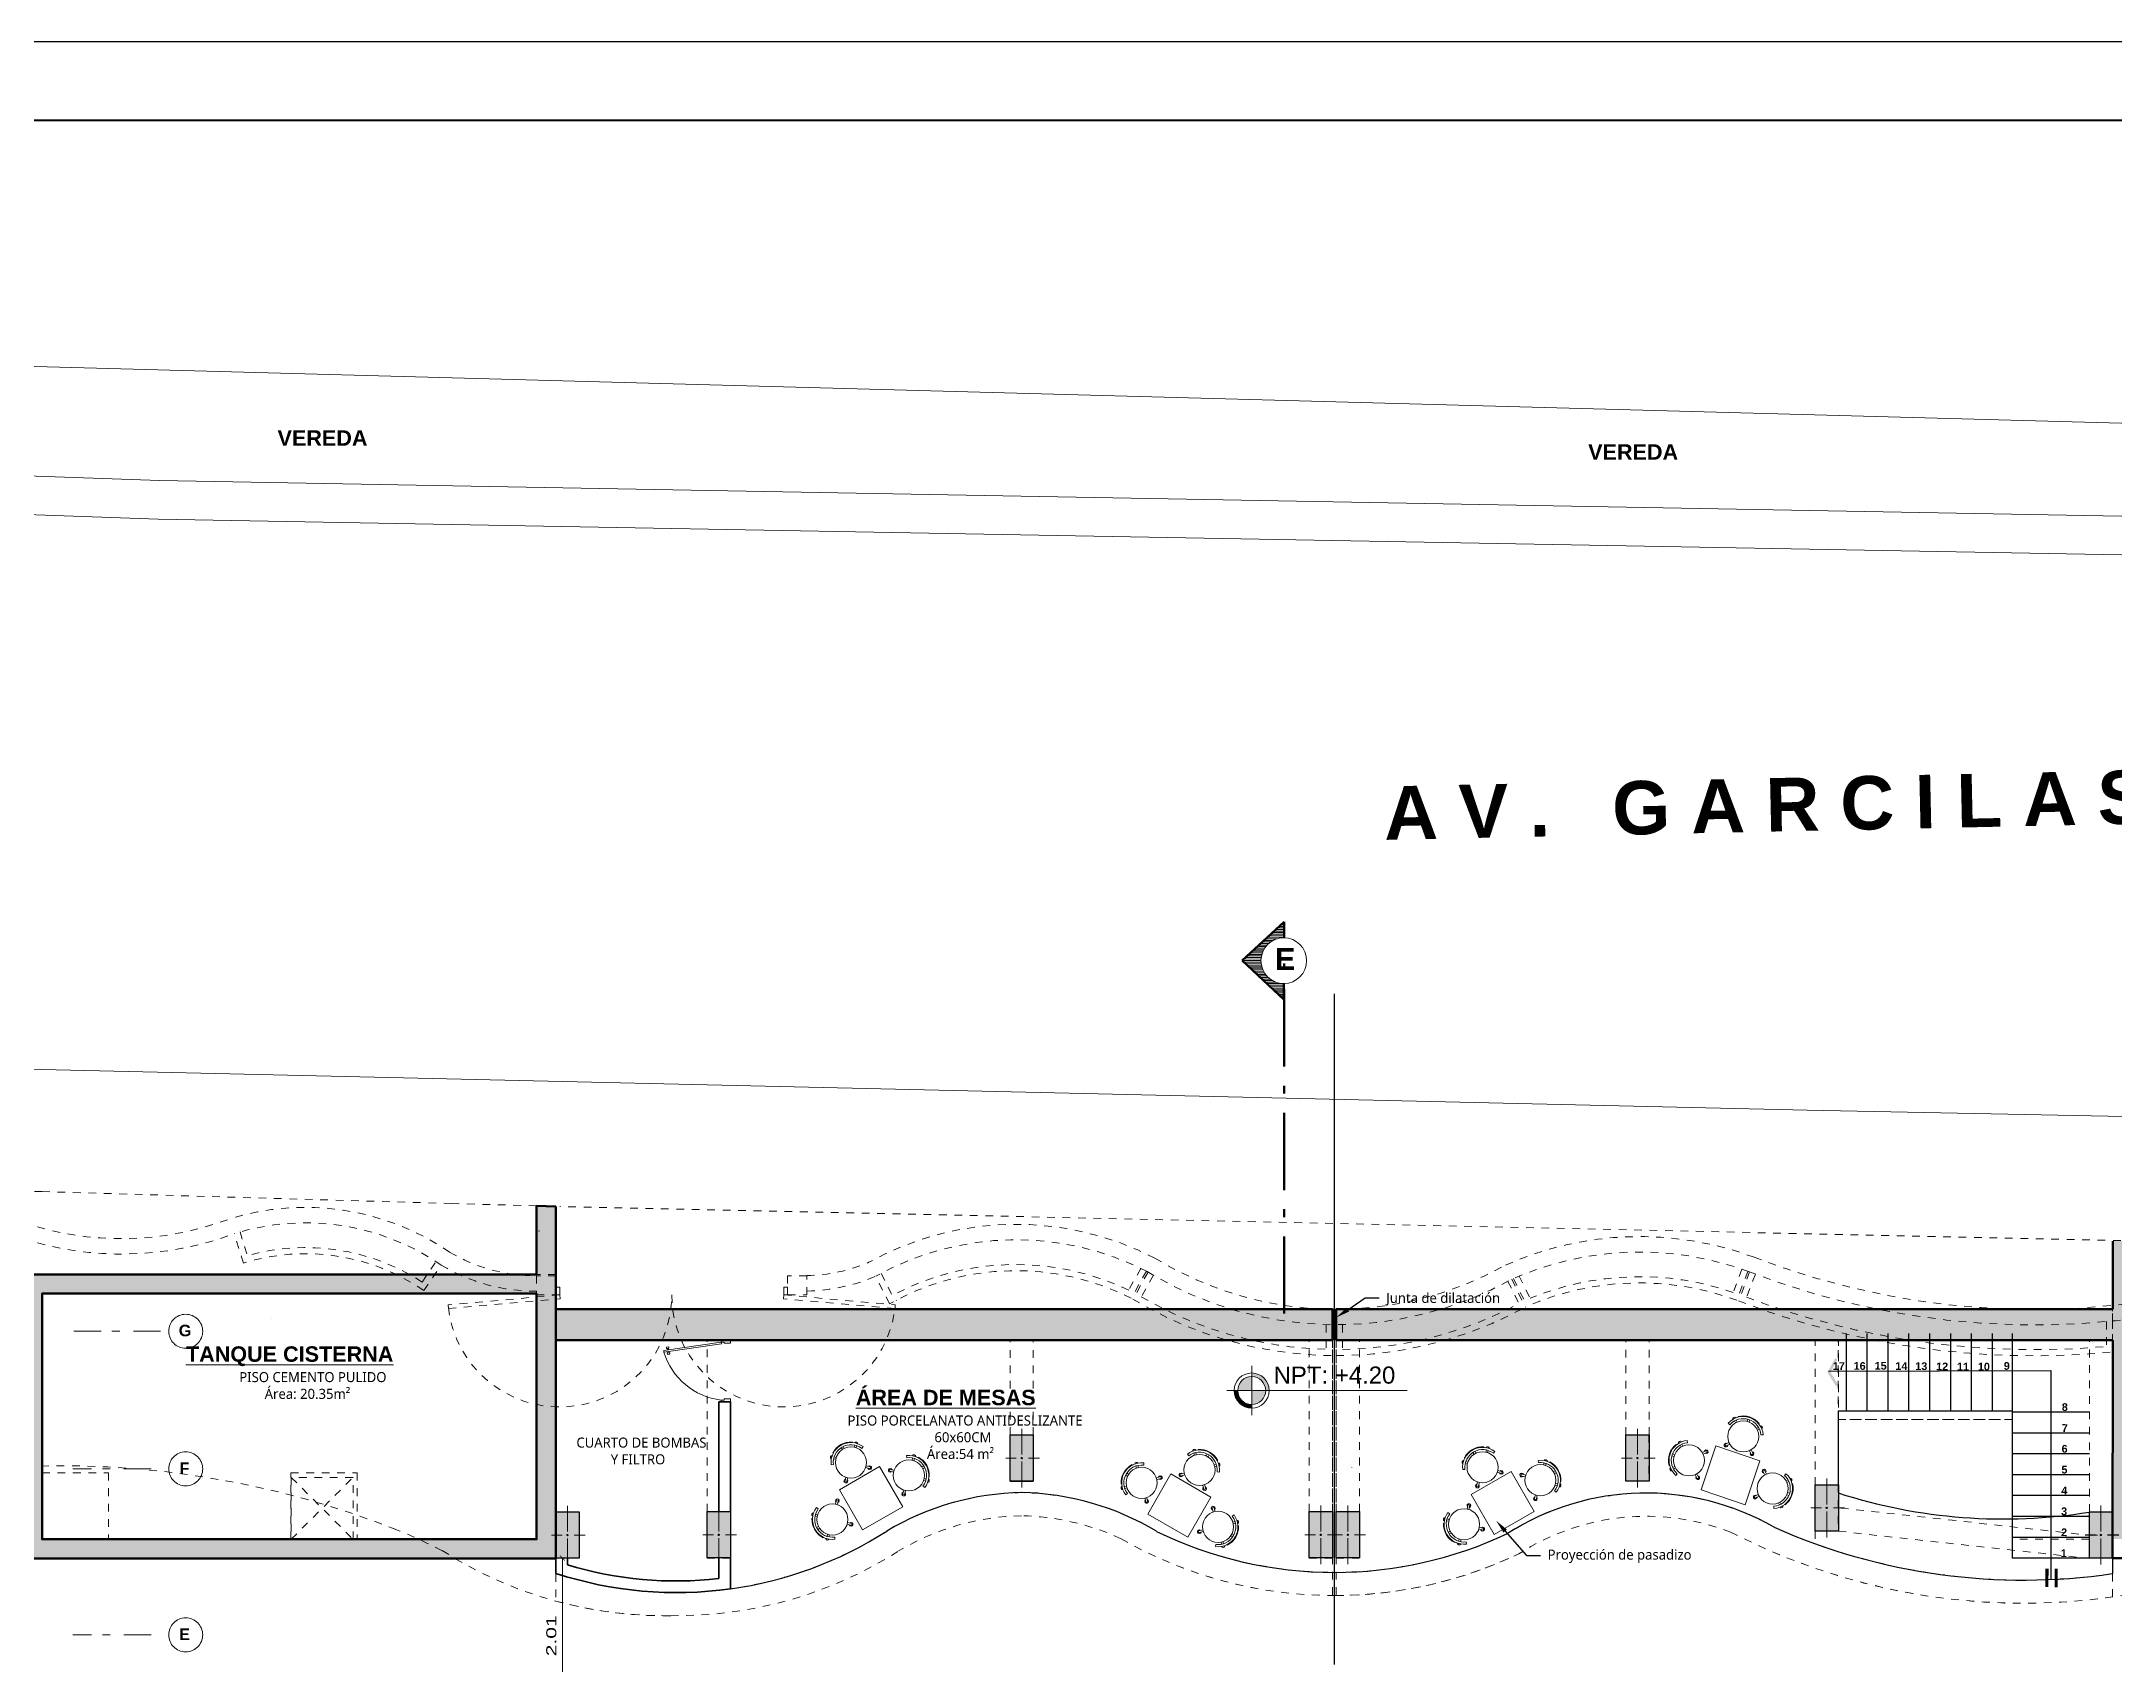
# Model space of a CAD drawing. Header units: metres. Extents: x 28 to 148, y 23 to 113.
# Drawn here: x 54.74 to 81.57, y 91.9 to 112.91 of the extents above; entities that cross this region are included whole.
import ezdxf
from ezdxf import colors
from ezdxf.entities.mleader import LeaderData, LeaderLine
from ezdxf.enums import TextEntityAlignment as Align
from ezdxf.math import Vec2, Vec3

# ---------------------------------------------------------------- set-up
doc = ezdxf.new("R2010")
doc.units = ezdxf.units.M
for name, pattern in [('1CORTE', [1.5, 1, -0.25, 0, -0.25]), ('ACAD_ISO04W100', [30, 24, -3, 0, -3]), ('CENTER2', [28.575, 19.05, -3.175, 3.175, -3.175]), ('CONTINUA', [0]), ('DASHED2', [0.375, 0.25, -0.125]), ('Dot & Dashed', [0.670278, 0.352778, -0.176389, 0, -0.141111])]:
    doc.linetypes.add(name, pattern=pattern)
for name, color, linetype, lineweight, true_color in [('01', 7, 'Continuous', 5, 0xcc6600), ('Drawing & Figure_Pen_No__167', 7, 'Continuous', 13, 0x6a6a6a), ('Interior - Furniture _Pen_No__3', 7, 'Continuous', 18, 0xff6600)]:
    doc.layers.add(name, color=color, linetype=linetype, lineweight=lineweight, true_color=true_color)
for name, color, linetype, lineweight in [('0_Pluma_Nº__1', 8, 'Continuous', 9), ('1', 7, 'Continuous', 5), ('AA. Proyeccion Corte', 10, '1CORTE', 50), ('COLUMNAS 50', 32, 'Continuous', 70), ('CORTE_EJE', 31, 'ACAD_ISO04W100', 80), ('cotas', 7, 'Continuous', 5), ('Drawing & Figure_Pen_No__1', 7, 'Continuous', 13), ('GRAFO 0 BLANCO', 7, 'Continuous', 0), ('GRAFO 4', 7, 'Continuous', 30), ('GRAFO00', 7, 'Continuous', 0), ('GRAFO01', 7, 'Continuous', 0), ('Interior - Mobiliario _Pen_No__16', 124, 'Continuous', 20), ('letras sr', 7, 'Continuous', 5), ('Muebles fijos El', 101, 'Continuous', 0), ('Muros el', 144, 'Continuous', 60), ('NOMBRES_Pen_No__7', 7, 'Continuous', 35), ('PISTA', 1, 'Continuous', 5), ('Proyeccciones', 1, 'DASHED2', 18), ('Puertas El', 21, 'Continuous', 15), ('Structural - Bearing_Pen_No__21', 7, 'Continuous', 35), ('TEXTO 100', 7, 'Continuous', 20), ('TEXTOS-SUBTITULO', 7, 'Continuous', 30), ('Vanos', 140, 'Continuous', 5), ('VEREDA', 1, 'Continuous', 5)]:
    doc.layers.add(name, color=color, linetype=linetype, lineweight=lineweight)
doc.styles.add('Generales', font='trebuc.ttf', dxfattribs={"height": 0.1})
doc.styles.add('GENERATED_STYLE_1', font='arialbd.ttf')
doc.styles.add('JOS', font='arial.ttf', dxfattribs={"height": 1})
doc.styles.add('Roberto', font='arial.ttf', dxfattribs={"width": 1.5})
doc.styles.add('Santa Rosa 1 50', font='trebuc.ttf')
doc.styles.add('TURBO_BASS', font='swisseb.ttf')
doc.dimstyles.new('1EJESB', dxfattribs={"dimscale": 0, "dimtxt": 0.13, "dimasz": 0.0655, "dimexe": 0.12, "dimexo": 0.12, "dimgap": 0.0755, "dimtad": 1, "dimzin": 4, "dimdsep": 46, "dimtxsty": 'Roberto', "dimblk": 'ARCHTICK', "dimcen": 0.065, "dimclrd": 7, "dimclre": 251, "dimclrt": 7, "dimaunit": 1, "dimadec": 0, "dimazin": 1, "dimtfac": 1, "dimtix": 1, "dimtofl": 0, "dimtmove": 0, "dimatfit": 3, "dimldrblk": 'ARROW', "dimfxl": 1, "dimtolj": 1, "dimtzin": 4, "dimlwd": 9, "dimlwe": 9, "dimarcsym": 0})

# ---------------------------------------------------------------- blocks, each defined once
blk = doc.blocks.new('_ArchTick')
at = {"color": 0, "linetype": 'ByBlock', "const_width": 0.15}
blk.add_lwpolyline([(-0.5, -0.5), (0.5, 0.5)], dxfattribs=at)
blk = doc.blocks.new('*D151')
at = {"layer": 'Defpoints', "color": 0, "transparency": 16777216}
for p in [(61.313, 93.275), (61.48, 93.275), (61.313, 91.263)]:
    blk.add_point(p, dxfattribs=at)
at = {"layer": 'GRAFO 0 BLANCO', "color": 251, "linetype": 'CONTINUA', "lineweight": 9, "transparency": 16777216}
for p, q in [((61.433, 93.275), (61.6, 93.275)), ((61.433, 91.263), (61.6, 91.263))]:
    blk.add_line(p, q, dxfattribs=at)
at = {"layer": 'GRAFO 0 BLANCO', "color": 7, "linetype": 'CONTINUA', "lineweight": 9, "transparency": 16777216}
blk.add_line((61.48, 91.263), (61.48, 93.275), dxfattribs=at)
at = {"layer": 'GRAFO 0 BLANCO', "color": 7, "lineweight": 9, "transparency": 16777216, "xscale": 0.0655, "yscale": 0.0655, "zscale": 0.0655}
for p, rotation in [((61.48, 93.275), 89.99913794816398), ((61.48, 91.263), 269.999137948164)]:
    blk.add_blockref('_ArchTick', p, dxfattribs=dict(at, rotation=rotation))
at = {"layer": 'GRAFO 0 BLANCO', "color": 7, "lineweight": 30, "transparency": 16777216, "insert": (61.338, 92.269), "char_height": 0.13, "attachment_point": 5, "rotation": 89.9991, "style": 'Roberto'}
blk.add_mtext('\\A1;2.01', dxfattribs=at)
blk = doc.blocks.new('ARROW')
at = {"layer": 'cotas', "color": 1, "ltscale": 0.5}
blk.add_line((2.5, 0), (-2.5, 0), dxfattribs=at)
at = {"layer": 'cotas', "const_width": 0.635}
blk.add_lwpolyline([(-0.32, 0, 1), (0.32, 0, 1)], format="xyb", close=True, dxfattribs=at)
blk = doc.blocks.new('bLOQUE D')
at = {"true_color": 0xc7c8ca}
h = blk.add_hatch(color=9, dxfattribs=at)
h.dxf.hatch_style = 1
h.paths.add_polyline_path([(3204.203, 2082.699), (3203.903, 2082.699), (3203.903, 2082.099), (3204.203, 2082.099)])
edge = h.paths.add_edge_path(flags=16)
edge.add_arc((3204.053, 2082.399), 0.00871, 0, 360)
blk.add_lwpolyline([(3203.903, 2082.699), (3204.203, 2082.699), (3204.203, 2082.099), (3203.903, 2082.099)], close=True)
at = {"layer": 'COLUMNAS 50', "color": 1, "linetype": 'Continuous', "lineweight": 5}
for p, q in [((3204.053, 2082.779), (3204.053, 2082.444)), ((3203.983, 2082.399), (3203.848, 2082.399)), ((3204.053, 2082.019), (3204.053, 2082.354)), ((3204.283, 2082.399), (3204.14, 2082.399))]:
    blk.add_line(p, q, dxfattribs=at)
blk.add_circle((3204.053, 2082.399), 0.00871, dxfattribs=at)
blk = doc.blocks.new('SBANCO')
for p, q in [((0.175, 0.012), (0.2, 0.012)), ((0.189, 0.122), (0.194, 0.126)), ((0.175, -0.013), (0.2, -0.013)), ((0.189, -0.122), (0.194, -0.126))]:
    blk.add_line(p, q)
for points in [[(-0.131, 0.116), (-0.167, 0.152), (-0.152, 0.167), (-0.116, 0.131)], [(0.116, 0.131), (0.134, 0.149)], [(0.149, 0.134), (0.131, 0.116)], [(0.151, 0.166), (0.152, 0.167), (0.167, 0.152), (0.166, 0.151)], [(-0.116, -0.131), (-0.152, -0.167), (-0.167, -0.152), (-0.131, -0.116)], [(0.134, -0.149), (0.116, -0.131)], [(0.131, -0.116), (0.149, -0.134)], [(0.166, -0.151), (0.167, -0.152), (0.152, -0.167), (0.151, -0.166)]]:
    blk.add_lwpolyline(points)
blk.add_lwpolyline([(0.078, -0.184, 0.660938), (0.078, 0.184), (0.088, 0.207, -0.660938), (0.088, -0.207)], format="xyb", close=True)
blk.add_circle((0, 0), 0.175)
for centre, radius, start, end in [((-0.154, 0.154), 0.0213, 345, 285), ((0.154, 0.154), 0.0213, 192.061, 195), ((0.154, 0.154), 0.0213, 333.0698, 116.9302), ((0.154, 0.154), 0.0213, 255, 257.939), ((0, 0), 0.231, 327.0757, 32.9243), ((-0.154, -0.154), 0.0213, 75, 15), ((0.154, -0.154), 0.0213, 165, 167.939), ((0.154, -0.154), 0.0213, 243.0698, 26.9302), ((0.154, -0.154), 0.0213, 102.061, 105)]:
    blk.add_arc(centre, radius, start, end)
blk = doc.blocks.new('puerta 1.00')
at = {"layer": 'Puertas El'}
for p, q in [((165.765, -11.935), (165.765, -11.885)), ((165.865, -11.935), (165.765, -11.935)), ((165.915, -11.915), (165.865, -11.915)), ((165.865, -11.935), (165.865, -11.915)), ((165.915, -11.915), (165.911, -11.945)), ((165.911, -11.945), (166.841, -12.08)), ((165.915, -11.915), (165.915, -11.885)), ((165.915, -11.915), (166.845, -12.051)), ((166.762, -12.069), (166.758, -12.093)), ((166.76, -12.013), (166.763, -11.993)), ((166.76, -12.013), (166.8, -12.019)), ((166.763, -11.993), (166.802, -11.999)), ((166.766, -12.039), (166.77, -12.014)), ((166.782, -12.072), (166.778, -12.096)), ((166.79, -12.017), (166.786, -12.042)), ((166.8, -12.019), (166.802, -11.999)), ((166.845, -12.051), (166.841, -12.08)), ((166.845, -12.051), (166.841, -12.08)), ((166.845, -12.051), (166.841, -12.08)), ((166.748, -12.092), (166.746, -12.112)), ((166.746, -12.112), (166.785, -12.118)), ((166.748, -12.092), (166.788, -12.098)), ((166.788, -12.098), (166.785, -12.118)), ((165.765, -12.855), (165.765, -12.835)), ((165.765, -12.885), (165.765, -12.835)), ((165.865, -12.835), (165.765, -12.835)), ((165.865, -12.855), (165.865, -12.835)), ((165.915, -12.855), (165.865, -12.855)), ((165.915, -12.885), (165.915, -12.855))]:
    blk.add_line(p, q, dxfattribs=at)
at = {"layer": 'Puertas El', "linetype": 'ByBlock'}
blk.add_arc((165.782, -11.755), 1.108, 276.8989, 342.9435, dxfattribs=at)
blk = doc.blocks.new('A$C14d9fef0')
at = {"layer": 'COLUMNAS 50', "color": 1, "linetype": 'Continuous', "lineweight": 5}
for p, q in [((12.93, 1.682), (12.93, 1.347)), ((20.899, 1.682), (20.899, 1.347)), ((12.86, 1.302), (12.725, 1.302)), ((12.93, 0.922), (12.93, 1.257)), ((13.16, 1.302), (13.017, 1.302)), ((20.829, 1.302), (20.694, 1.302)), ((20.899, 0.922), (20.899, 1.257)), ((21.129, 1.302), (20.986, 1.302)), ((23.349, 1.035), (23.349, 0.7)), ((7.05, 0.685), (7.05, 0.35)), ((7.05, 0.685), (7.05, 0.35)), ((9.009, 0.687), (9.009, 0.352)), ((16.801, 0.687), (16.801, 0.352)), ((17.151, 0.687), (17.151, 0.352)), ((23.279, 0.655), (23.144, 0.655)), ((23.349, 0.275), (23.349, 0.61)), ((23.579, 0.655), (23.436, 0.655)), ((6.98, 0.305), (6.845, 0.305)), ((7.28, 0.305), (7.137, 0.305)), ((7.28, 0.305), (7.137, 0.305)), ((8.939, 0.307), (8.804, 0.307)), ((9.239, 0.307), (9.096, 0.307)), ((16.731, 0.307), (16.596, 0.307)), ((17.031, 0.307), (16.887, 0.307)), ((17.081, 0.307), (16.946, 0.307)), ((17.381, 0.307), (17.237, 0.307)), ((26.829, 0.305), (26.694, 0.305)), ((27.129, 0.305), (26.986, 0.305)), ((7.05, -0.075), (7.05, 0.26)), ((9.009, -0.073), (9.009, 0.262)), ((16.801, -0.073), (16.801, 0.262)), ((17.151, -0.073), (17.151, 0.262)), ((26.899, -0.075), (26.899, 0.26))]:
    blk.add_line(p, q, dxfattribs=at)
for centre in [(12.93, 1.302), (20.899, 1.302), (23.349, 0.655), (7.05, 0.305), (7.05, 0.305), (9.009, 0.307), (16.801, 0.307), (17.151, 0.307), (26.899, 0.305)]:
    blk.add_circle(centre, 0.00871, dxfattribs=at)
at = {"layer": 'Proyeccciones', "color": 165, "linetype": 'DASHED2', "lineweight": 9, "ltscale": 0.4, "true_color": 0x5e67af}
for p, q in [((2.855, 3.825), (2.736, 4.207)), ((5.19, 3.471), (5.417, 3.8)), ((14.472, 3.757), (14.315, 3.477)), ((11.219, 3.298), (11.041, 3.656)), ((14.543, 3.722), (14.348, 3.372)), ((14.565, 3.709), (14.37, 3.36)), ((14.634, 3.668), (14.478, 3.389)), ((19.224, 3.589), (19.366, 3.302)), ((19.272, 3.616), (19.45, 3.257)), ((19.294, 3.626), (19.473, 3.268)), ((19.368, 3.658), (19.511, 3.371)), ((22.252, 3.746), (22.139, 3.447)), ((22.328, 3.719), (22.186, 3.345)), ((22.351, 3.711), (22.209, 3.337)), ((22.426, 3.682), (22.312, 3.383)), ((11.309, 3.343), (11.307, 3.346)), ((16.951, 2.828), (16.951, 3.228)), ((17.001, 2.828), (17.001, 3.228)), ((17.001, 3.228), (17.001, 3.228)), ((27.049, 3.075), (27.049, 3.276)), ((16.871, 3.029), (16.871, 2.709)), ((16.951, 3.028), (16.951, 2.628)), ((17.001, 3.028), (17.001, 2.628)), ((17.081, 3.028), (17.081, 2.708)), ((26.969, 3.068), (26.969, 2.746)), ((27.049, 3.075), (27.049, 2.673)), ((6.9, 0), (6.9, -0.551))]:
    blk.add_line(p, q, dxfattribs=at)
at = {"layer": 'Proyeccciones', "linetype": 'DASHED2', "lineweight": 9, "ltscale": 0.4}
for p, q in [((26.899, 0.685), (26.899, 0.35)), ((27.049, -0.498), (27.049, 0.005))]:
    blk.add_line(p, q, dxfattribs=at)
at = {"layer": 'Proyeccciones', "color": 165, "linetype": 'DASHED2', "lineweight": 9, "ltscale": 0.4, "true_color": 0x5e67af}
for points in [[(0, 4.354, 0.173553), (2.671, 4.396)], [(2.671, 4.396, -0.230375), (5.525, 3.969, -0.226382)], [(2.736, 4.207, -0.230431), (5.417, 3.8, -0.226734)], [(10.15, 3.664, 0.096127), (10.952, 3.836, -0.250877), (14.653, 3.89, -0.250877)], [(0, 4.143, 0.169009), (2.736, 4.207)], [(2.812, 4.23), (2.908, 3.924, -0.215315), (5.169, 3.581), (5.351, 3.846)], [(10.154, 3.464, 0.097268), (11.041, 3.656, -0.251074), (14.554, 3.716, -0.251074)], [(19.193, 3.8, -0.196537), (22.41, 3.902, 0.173378), (29.18, 3.729)], [(2.855, 3.825, -0.230431), (5.19, 3.471, -0.230431)], [(5.417, 3.8, 0.138236), (6.65, 3.463)], [(5.525, 3.969, 0.137719), (6.65, 3.663)], [(11.112, 3.692), (11.254, 3.408, -0.237916), (14.315, 3.477, -0.237916)], [(14.653, 3.89, 0.271671), (19.193, 3.8, 0.270213)], [(19.283, 3.621, -0.195889), (22.339, 3.715, 0.173361), (29.243, 3.539)], [(11.219, 3.298, -0.250457), (14.348, 3.372)], [(14.554, 3.716, 0.270708), (19.283, 3.621, 0.269277)], [(19.473, 3.268, -0.192703), (22.186, 3.345, -0.192703)], [(19.511, 3.371, -0.181941), (22.139, 3.447, -0.181941)], [(14.37, 3.36, 0.134207), (16.951, 2.628, 0.134207)], [(14.478, 3.389, 0.126177), (16.871, 2.709, 0.126177)], [(17.001, 2.628, 0.126242), (19.45, 3.257)], [(17.081, 2.708, 0.119566), (19.366, 3.302)], [(22.209, 3.337, 0.116182), (27.051, 2.674, 0.116182)], [(22.312, 3.383, 0.112487), (26.969, 2.746, 0.112487)]]:
    blk.add_lwpolyline(points, format="xyb", dxfattribs=at)
for points in [[(0, 0), (6.9, 0), (6.9, 3.68), (0, 3.68)], [(6.65, 3.413), (6.9, 3.413), (6.9, 3.663), (6.65, 3.663)], [(6.9, 3.413), (6.95, 3.413), (6.95, 3.513), (6.9, 3.513)], [(9.9, 3.413), (9.85, 3.413), (9.85, 3.513), (9.9, 3.513)], [(9.9, 3.413), (10.15, 3.413), (10.15, 3.663), (9.9, 3.663)], [(6.95, 3.413), (5.505, 3.287), (5.509, 3.237), (6.954, 3.363)], [(9.85, 3.413), (11.294, 3.287), (11.29, 3.237), (9.845, 3.363)]]:
    blk.add_lwpolyline(points, close=True, dxfattribs=at)
for points in [[(6.65, 3.43), (0.25, 3.43), (0.25, 0.25), (6.65, 0.25), (6.65, 3.43)], [(27.049, 0.605), (27.049, 3.228)], [(16.951, 2.828), (16.951, -0.478)], [(17.001, 2.828), (17.001, -0.478)], [(0.25, 1.11), (1.11, 1.11), (1.11, 0.25), (0.25, 0.25), (0.25, 1.11)], [(3.47, 1.11), (4.33, 1.11), (4.33, 0.25), (3.47, 0.25), (3.47, 1.11)]]:
    blk.add_lwpolyline(points, dxfattribs=at)
at = {"layer": 'Proyeccciones', "linetype": 'DASHED2', "lineweight": 9, "ltscale": 0.4}
for points in [[(26.749, 0.251), (25.749, 0.251), (25.749, 1.8), (23.499, 1.8), (23.499, 2.828)], [(26.749, 0.605), (26.749, 2.826)], [(23.499, 1.8), (25.749, 1.8)], [(27.049, 0.005), (27.049, -0.195)]]:
    blk.add_lwpolyline(points, dxfattribs=at)
for points in [[(12.78, 1.602), (13.08, 1.602), (13.08, 1.002), (12.78, 1.002)], [(20.749, 1.602), (21.049, 1.602), (21.049, 1.002), (20.749, 1.002)], [(23.199, 0.955), (23.499, 0.955), (23.499, 0.355), (23.199, 0.355)], [(6.9, 0.605), (7.2, 0.605), (7.2, 0.005), (6.9, 0.005)], [(8.859, 0.607), (9.159, 0.607), (9.159, 0.007), (8.859, 0.007)], [(16.651, 0.607), (16.951, 0.607), (16.951, 0.007), (16.651, 0.007)], [(17.001, 0.607), (17.301, 0.607), (17.301, 0.007), (17.001, 0.007)], [(26.749, 0.605), (27.049, 0.605), (27.049, 0.005), (26.749, 0.005)]]:
    blk.add_lwpolyline(points, close=True, dxfattribs=at)
at = {"layer": 'Proyeccciones', "color": 165, "linetype": 'DASHED2', "lineweight": 9, "ltscale": 0.4, "true_color": 0x5e67af}
for centre, radius, start, end in [((6.95, 3.413), 1.45, 186.4693, 360), ((9.85, 3.413), 1.45, 180, 353.5307), ((12.863, -2.667), 3.222, 65.1864, 88.9168), ((21.01, -2.484), 3.032, 68.8141, 122.9157), ((25.897, 7.685), 8.264, 242.688, 283.6603), ((8.463, 4.607), 5.347, 269.1772, 302.6148), ((16.976, 5.069), 5.548, 240.1563, 269.741), ((16.976, 5.069), 5.548, 270.2599, 295.4763), ((8.309, 4.607), 5.347, 254.7182, 270.8228)]:
    blk.add_arc(centre, radius, start, end, dxfattribs=at)
at = {"layer": 'Proyeccciones', "linetype": 'DASHED2', "lineweight": 9, "ltscale": 0.4}
for centre, radius, start, end in [((12.99, -2.667), 3.522, 87.5852, 120.8601), ((12.863, -2.667), 3.522, 59.0437, 88.9168), ((21.01, -2.484), 3.332, 60.1339, 122.5679), ((12.99, -2.667), 3.222, 91.0834, 120.8601), ((8.463, 4.607), 5.047, 251.9613, 302.6148), ((16.976, 5.069), 5.248, 243.9904, 269.7264), ((16.976, 5.069), 5.248, 270.2747, 295.2713), ((25.897, 7.685), 7.964, 246.0866, 278.3157)]:
    blk.add_arc(centre, radius, start, end, dxfattribs=at)

msp = doc.modelspace()

# ---------------------------------------------------------------- hatches: boundary and pattern name
at = {"layer": '1', "lineweight": 5, "true_color": 0x636466}
h = msp.add_hatch(dxfattribs=at)
h.set_pattern_fill('_USER,_O', color=251, scale=0.02, angle=540, pattern_type=0)
h.set_pattern_definition([(180.373563, (127.185663, 252.124987), (-0.000130397, 0.019999575), [])])
h.paths.add_polyline_path([(70.524, 101.013, -0.414214), (70.822, 101.307), (70.824, 101.513), (70.279, 101.014), (70.817, 100.508), (70.818, 100.715, -0.414214)])
h = msp.add_hatch(dxfattribs=at)
h.set_pattern_fill('_USER,_O', color=251, scale=0.02, angle=540, pattern_type=0)
h.set_pattern_definition([(180.373563, (127.185663, 252.124987), (-0.000130397, 0.019999575), [])])
h.paths.add_polyline_path([(70.524, 101.013, -0.414214), (70.822, 101.307), (70.824, 101.513), (70.279, 101.014), (70.817, 100.508), (70.818, 100.715, -0.414214)])
at = {"layer": 'GRAFO 0 BLANCO'}
h = msp.add_hatch(dxfattribs=at)
h.set_pattern_fill('AR-CONC', color=251, scale=0.03)
h.set_pattern_definition([(50, (-189.03864, 132.16015), (0.21517805, -0.01882564), [0.0225, -0.2475]), (355, (-189.03864, 132.16015), (-0.0416254, 0.22565764), [0.018, -0.198]), (100.451444, (-189.0207, 132.15858), (0.17355265, 0.206832), [0.01912206, -0.21034263]), (46.1842, (-189.03864, 132.22015), (0.3201724, -0.04965578), [0.03375, -0.37125]), (96.63564, (-189.01196, 132.216), (0.2803986, 0.29223558), [0.0286831, -0.31551413]), (351.18416, (-189.03864, 132.22015), (0.2803986, 0.29223558), [0.027, -0.297]), (21, (-189.00864, 132.20515), (0.17907212, -0.12078567), [0.0225, -0.2475]), (326, (-189.00864, 132.20515), (0.0729946, 0.21754501), [0.018, -0.198]), (71.451445, (-188.99372, 132.19509), (0.25206671, 0.09675935), [0.01912206, -0.21034263]), (37.5, (-189.03864, 132.16015), (0.003647957, 0.099868156), [0, -0.1956, 0, -0.201, 0, -0.19875]), (7.5, (-189.03864, 132.16015), (0.07892086, 0.118323514), [0, -0.1146, 0, -0.1911, 0, -0.07575]), (327.5, (-189.10554, 132.16015), (0.16014673, -0.006766462), [0, -0.075, 0, -0.234, 0, -0.3105]), (317.5, (-189.13554, 132.16015), (0.17495585, 0.030031495), [0, -0.0975, 0, -0.1554, 0, -0.2205])])
h.paths.add_polyline_path([(88.195, 95.988), (81.791, 95.998), (81.791, 97.379), (81.548, 97.379), (81.548, 96.497), (61.396, 96.497), (61.396, 97.829), (61.146, 97.829), (61.146, 96.949), (54.496, 96.949), (54.496, 93.269), (61.396, 93.274), (61.146, 93.519), (54.746, 93.519), (54.746, 96.699), (61.146, 96.699), (61.146, 96.097), (61.146, 93.519), (61.396, 93.274), (61.396, 96.096), (81.545, 96.095), (81.548, 95.848), (81.548, 95.848), (81.547, 94.598), (81.797, 94.598), (81.798, 95.747), (88.195, 95.738)])
h.paths.add_polyline_path([(81.797, 94.598), (81.547, 94.598), (81.546, 93.524), (81.796, 93.524)], flags=17)
h.paths.add_polyline_path([(82.898, 93.524), (81.898, 93.524), (81.898, 93.274), (82.898, 93.274)], flags=17)
h.paths.add_polyline_path([(84.873, 93.524), (83.148, 93.524), (83.148, 93.274), (84.873, 93.274)], flags=17)
h.paths.add_polyline_path([(88.445, 94.598), (88.195, 94.598), (88.195, 93.524), (85.123, 93.524), (85.123, 93.348), (88.445, 93.348)])
h.paths.add_polyline_path([(88.445, 95.737), (88.195, 95.737), (88.195, 94.848), (88.445, 94.848)])
h.paths.add_polyline_path([(88.445, 93.348), (85.123, 93.348), (85.123, 93.274), (88.445, 93.274)])
at = {"layer": 'GRAFO00'}
msp.add_hatch(color=256, dxfattribs=at).paths.add_polyline_path([(77.955, 95.864), (77.986, 95.847), (77.895, 95.681), (77.994, 95.518), (77.964, 95.5), (77.855, 95.68)])
h = msp.add_hatch(color=256, dxfattribs=at)
h.paths.add_polyline_path([(80.675, 92.899), (80.715, 92.899), (80.717, 93.139), (80.677, 93.139)])
h.paths.add_polyline_path([(80.795, 92.898), (80.835, 92.898), (80.837, 93.138), (80.797, 93.138)])
at = {"layer": 'TEXTO 100', "ltscale": 1.3}
h = msp.add_hatch(color=7, dxfattribs=at)
edge = h.paths.add_edge_path()
edge.add_line((70.584, 95.445), (70.403, 95.445))
edge.add_line((70.403, 95.445), (70.403, 95.264))
edge.add_arc((70.403, 95.445), 0.181, 270, 360)
edge = h.paths.add_edge_path()
edge.add_arc((70.403, 95.445), 0.181, 90, 180)
edge.add_line((70.223, 95.445), (70.403, 95.445))
edge.add_line((70.403, 95.445), (70.403, 95.626))
edge = h.paths.add_edge_path()
edge.add_line((70.403, 95.672), (70.403, 95.626))
edge.add_arc((70.403, 95.445), 0.181, 0, 90, ccw=False)
edge.add_line((70.584, 95.445), (70.63, 95.445))
edge.add_arc((70.403, 95.445), 0.227, 0, 90)
msp.add_hatch(color=7, dxfattribs=at).paths.add_polyline_path([(70.223, 95.445), (70.177, 95.445, 0.414214), (70.403, 95.218), (70.403, 95.264, -0.414214)])

# ---------------------------------------------------------------- linework, layer by layer
for p, q in [((78.096, 96.182), (78.096, 95.182)), ((78.366, 96.182), (78.366, 95.182)), ((78.636, 96.182), (78.636, 95.182)), ((78.906, 96.182), (78.906, 95.182)), ((79.176, 96.182), (79.176, 95.182)), ((79.446, 96.182), (79.446, 95.182)), ((79.716, 96.182), (79.716, 95.182)), ((79.986, 96.182), (79.986, 95.182)), ((80.246, 96.182), (80.246, 95.182))]:
    msp.add_line(p, q)
at = {"lineweight": -3}
msp.add_line((77.996, 94.224), (77.996, 95.182), dxfattribs=at)
at = {"color": 7}
msp.add_lwpolyline([(27.712, 112.912), (147.712, 112.912), (147.712, 22.912), (27.712, 22.912), (27.712, 112.912)], dxfattribs=at)
at = {"color": 7, "lineweight": 40}
msp.add_lwpolyline([(28.982, 111.893), (146.982, 111.893), (146.982, 26.787), (28.982, 26.787)], close=True, dxfattribs=at)
for points in [[(71.472, 100.583), (71.472, 91.897)], [(77.868, 95.696), (80.746, 95.704), (80.746, 93.004)], [(77.996, 95.182), (80.246, 95.182), (80.246, 93.274)], [(81.245, 95.164), (80.246, 95.164)], [(81.245, 94.894), (80.246, 94.894)], [(81.245, 94.624), (80.246, 94.624)], [(67.276, 94.271), (67.576, 94.271)], [(81.245, 94.354), (80.246, 94.354)], [(81.245, 94.084), (80.246, 94.084)], [(81.245, 93.814), (80.246, 93.814)], [(81.245, 93.544), (80.246, 93.544)], [(81.245, 93.274), (80.246, 93.274)]]:
    msp.add_lwpolyline(points)
at = {"lineweight": -3}
msp.add_lwpolyline([(81.545, 93.274), (81.545, 93.074)], dxfattribs=at)
for centre, radius, start, end in [((67.486, 90.602), 3.522, 90.987, 120.8601), ((67.359, 90.602), 3.522, 59.0437, 88.9168), ((75.506, 90.785), 3.332, 60.1339, 122.5679), ((80.134, 100.746), 6.964, 252.114, 279.182), ((80.394, 100.954), 7.964, 246.0866, 278.3157), ((62.959, 97.876), 5.047, 277.9294, 302.6148), ((71.472, 98.338), 5.248, 243.9904, 270), ((71.472, 98.338), 5.248, 270, 295.2713)]:
    msp.add_arc(centre, radius, start, end, dxfattribs=at)
at = {"layer": '0_Pluma_Nº__1', "linetype": 'Continuous'}
msp.add_lwpolyline([(57.715, 96.379), (57.715, 96.379)], close=True, dxfattribs=at)
at = {"layer": '1', "color": 7}
msp.add_circle((70.818, 101.011), 0.296, dxfattribs=at)
msp.add_circle((70.818, 101.011), 0.296, dxfattribs=at)
at = {"layer": 'AA. Proyeccion Corte', "color": 7}
msp.add_line((70.822, 96.441), (70.822, 100.975), dxfattribs=at)
msp.add_lwpolyline([(70.822, 101.307), (70.822, 101.307)], dxfattribs=at)
at = {"layer": 'COLUMNAS 50', "color": 1, "linetype": 'Continuous', "lineweight": 5}
msp.add_line((81.351, 93.574), (81.216, 93.574), dxfattribs=at)
at = {"layer": 'CORTE_EJE', "color": 7, "linetype": 'ACAD_ISO04W100', "ltscale": 0.8}
msp.add_lwpolyline([(70.818, 100.715), (70.817, 100.508), (70.279, 101.014), (70.824, 101.513), (70.822, 101.307)], dxfattribs=at)
msp.add_lwpolyline([(70.818, 100.715), (70.817, 100.508), (70.279, 101.014), (70.824, 101.513), (70.822, 101.307)], dxfattribs=at)
at = {"layer": 'Drawing & Figure_Pen_No__167', "color": 251, "linetype": 'Dot & Dashed', "lineweight": 13, "true_color": 0x6a6a6a}
for p, q in [((56.28, 96.212), (55.146, 96.212)), ((56.158, 94.431), (55.146, 94.431)), ((56.158, 92.281), (55.146, 92.281))]:
    msp.add_line(p, q, dxfattribs=at)
at = {"layer": 'Drawing & Figure_Pen_No__167', "color": 251, "linetype": 'CENTER2', "lineweight": 13, "true_color": 0x6a6a6a}
for centre in [(56.605, 96.212), (56.605, 94.431), (56.605, 92.281)]:
    msp.add_circle(centre, 0.22, dxfattribs=at)
at = {"layer": 'GRAFO 4', "linetype": 'Continuous'}
msp.add_lwpolyline([(61.396, 96.509), (61.396, 96.509)], dxfattribs=at)
at = {"layer": 'Interior - Furniture _Pen_No__3', "linetype": 'Continuous'}
msp.add_line((57.971, 93.52), (58.771, 93.52), dxfattribs=at)
at = {"layer": 'Interior - Mobiliario _Pen_No__16', "linetype": 'Continuous'}
msp.add_point((61.176, 97.509), dxfattribs=at)
at = {"layer": 'Muebles fijos El'}
msp.add_line((71.698, 94.451), (71.701, 94.449), dxfattribs=at)
for points in [[(76.221, 94.159), (76.789, 93.967), (76.981, 94.536), (76.412, 94.727)], [(65.886, 93.941), (65.366, 93.641), (65.066, 94.16), (65.586, 94.46)], [(69.057, 93.845), (69.576, 93.545), (69.876, 94.065), (69.357, 94.365)], [(74.061, 93.879), (73.542, 93.579), (73.242, 94.098), (73.761, 94.398)]]:
    msp.add_lwpolyline(points, close=True, dxfattribs=at)
at = {"layer": 'Muros el', "ltscale": 0.05}
for p, q in [((61.396, 94.259), (61.396, 95.259)), ((61.396, 95.234), (61.396, 93.524))]:
    msp.add_line(p, q, dxfattribs=at)
for points in [[(61.146, 96.949), (61.146, 97.836)], [(61.396, 97.829), (61.146, 97.836)], [(61.396, 95.509), (61.396, 97.829)], [(81.548, 96.497), (81.548, 97.379)], [(61.146, 96.949), (54.496, 96.949), (54.496, 93.269), (61.396, 93.269), (61.396, 96.949)], [(61.146, 95.254), (61.146, 96.699), (54.746, 96.699), (54.746, 93.519), (61.146, 93.519), (61.146, 95.254)], [(61.396, 96.497), (71.447, 96.497)], [(71.447, 96.497), (71.447, 96.097)], [(71.497, 96.497), (81.548, 96.497)], [(71.497, 96.497), (71.497, 96.097)], [(61.396, 96.097), (71.447, 96.097)], [(71.497, 96.097), (81.548, 96.097)], [(81.548, 95.952), (81.548, 96.097)], [(88.201, 93.274), (81.545, 93.274), (81.548, 95.998)]]:
    msp.add_lwpolyline(points, dxfattribs=at)
at = {"layer": 'PISTA', "color": 7}
for p, q in [((48.695, 108.866), (87.322, 107.817)), ((49.694, 107.458), (56.267, 107.229)), ((46.264, 107.078), (56.25, 106.729)), ((56.267, 107.229), (87.203, 106.665)), ((56.25, 106.729), (87.192, 106.165))]:
    msp.add_line(p, q, dxfattribs=at)
at = {"layer": 'Proyeccciones', "linetype": 'DASHED2', "lineweight": 9, "ltscale": 0.4}
for p, q in [((54.746, 98.02), (35.679, 98.673)), ((54.746, 98.02), (56.298, 97.975)), ((60.046, 97.867), (56.298, 97.975)), ((60.046, 97.867), (61.448, 97.827)), ((58.771, 94.32), (57.971, 94.32)), ((57.971, 94.32), (57.971, 93.52)), ((57.971, 94.32), (58.771, 93.52)), ((57.971, 93.52), (58.771, 94.32)), ((58.771, 93.52), (58.771, 94.32))]:
    msp.add_line(p, q, dxfattribs=at)
for points in [[(88.45, 97.238), (61.448, 97.827)], [(63.356, 93.876), (63.356, 96.097)], [(67.276, 94.869), (67.276, 96.097)], [(67.576, 94.869), (67.576, 96.097)], [(71.147, 93.876), (71.147, 96.097)], [(71.447, 93.876), (71.447, 96.097)], [(71.497, 93.876), (71.497, 96.096)], [(71.797, 93.876), (71.797, 96.096)], [(75.246, 94.871), (75.246, 96.097)], [(75.546, 94.871), (75.546, 96.097)], [(77.696, 94.224), (77.696, 96.097)], [(77.996, 94.224), (77.996, 96.097)], [(81.245, 93.874), (81.245, 96.095)], [(81.545, 93.874), (81.545, 96.095)], [(78.028, 93.923), (81.278, 93.568)], [(77.696, 93.624), (77.696, 93.462)], [(77.996, 93.624), (81.245, 93.27)]]:
    msp.add_lwpolyline(points, dxfattribs=at)
for centre, radius, start, end in [((54.999, 82.708), 11.763, 68.3996, 93.3157), ((56.875, 87.498), 6.618, 62.5484, 68.9947), ((67.486, 90.602), 3.222, 91.0834, 120.8601), ((67.359, 90.602), 3.222, 65.1864, 88.9168), ((75.506, 90.785), 3.032, 68.8141, 122.9157), ((71.472, 98.338), 5.548, 240.1563, 270), ((80.394, 100.954), 8.264, 242.688, 284.9286), ((62.806, 97.876), 5.347, 237.3852, 270.8228), ((62.959, 97.876), 5.347, 269.1772, 302.6148), ((71.472, 98.338), 5.548, 270, 295.4763)]:
    msp.add_arc(centre, radius, start, end, dxfattribs=at)
at = {"layer": 'Structural - Bearing_Pen_No__21', "color": 7, "linetype": 'Continuous', "lineweight": 35}
for points in [[(63.506, 93.876), (63.506, 95.297)], [(63.506, 95.297), (63.656, 95.297)], [(63.656, 93.876), (63.656, 95.297)], [(61.396, 93.274), (61.396, 93.077)], [(61.546, 93.274), (61.546, 93.187)], [(63.506, 93.276), (63.506, 93.01)], [(63.656, 93.276), (63.656, 92.877)]]:
    msp.add_lwpolyline(points, dxfattribs=at)
for radius, start, end in [(4.897, 253.231, 276.4046), (5.047, 251.9613, 277.9294)]:
    msp.add_arc((62.959, 97.876), radius, start, end, dxfattribs=at)
at = {"layer": 'TEXTO 100', "color": 7, "ltscale": 1.3}
msp.add_lwpolyline([(70.083, 95.445), (72.413, 95.445), (70.403, 95.445), (70.403, 95.765), (70.403, 95.125)], dxfattribs=at)
for radius in [0.227, 0.181]:
    msp.add_circle((70.403, 95.445), radius, dxfattribs=at)
at = {"layer": 'Vanos', "color": 7}
for p, q in [((60.046, 93.519), (61.046, 93.519)), ((60.046, 93.269), (61.046, 93.269)), ((61.021, 93.269), (60.071, 93.269))]:
    msp.add_line(p, q, dxfattribs=at)
at = {"layer": 'VEREDA', "color": 7}
for p in [(28.712, 100.203), (91.902, 98.793)]:
    msp.add_line(p, (77.594, 99.073), dxfattribs=at)

# ---------------------------------------------------------------- block references
at = {"color": 4, "xscale": -0.7999999999999711, "yscale": 0.7999999999999711, "zscale": 0.7999999999999711}
msp.add_blockref('puerta 1.00', (196.268, 105.605), dxfattribs=at)
for p in [(-3136.627, -1987.828), (-3128.657, -1987.828), (-3126.207, -1988.474), (-3142.507, -1988.825), (-3140.548, -1988.822), (-3132.756, -1988.822), (-3132.406, -1988.822), (-3122.658, -1988.824)]:
    msp.add_blockref('bLOQUE D', p)
at = {"layer": '01', "color": 6, "lineweight": 100}
msp.add_blockref('A$C14d9fef0', (54.496, 93.269), dxfattribs=at)
at = {"layer": 'Muebles fijos El', "yscale": 1.149999999999989, "zscale": 1.149999999999989}
for p, xscale, rotation in [((76.765, 94.851), -1.149999999999989, 251.7619408463643), ((65.216, 94.513), 1.149999999999989, 119.6128730885572), ((69.727, 94.417), -1.149999999999989, 240.3871269114428), ((73.391, 94.451), 1.149999999999989, 119.6128730885572), ((76.063, 94.54), -1.14999999999999, 341.7619408463644), ((65.965, 94.346), 1.149999999999989, 29.61287308855721), ((68.978, 94.25), -1.149999999999989, 330.3871269114428), ((74.14, 94.284), 1.149999999999989, 29.61287308855721), ((77.145, 94.176), 1.149999999999989, 340.9876870234786), ((64.976, 93.775), -1.149999999999989, 30.38712691144291), ((69.967, 93.68), 1.149999999999989, 329.6128730885571), ((73.151, 93.713), -1.149999999999989, 30.38712691144291)]:
    msp.add_blockref('SBANCO', p, dxfattribs=dict(at, xscale=xscale, rotation=rotation))

# ---------------------------------------------------------------- texts
at = {"char_height": 0.1, "width": 0.20618, "attachment_point": 9, "rotation": 359.4985, "style": 'GENERATED_STYLE_1'}
for s, insert in [('17', (78.079, 95.711)), ('16', (78.349, 95.711)), ('15', (78.621, 95.713)), ('14', (78.889, 95.711)), ('13', (79.147, 95.708)), ('12', (79.417, 95.706)), ('11', (79.687, 95.704)), ('10', (79.957, 95.702)), ('9', (80.215, 95.711)), ('8', (80.966, 95.179)), ('7', (80.966, 94.909)), ('6', (80.963, 94.639)), ('5', (80.961, 94.369)), ('4', (80.959, 94.099)), ('3', (80.957, 93.829)), ('2', (80.957, 93.559)), ('1', (80.952, 93.289))]:
    msp.add_mtext(s, dxfattribs=dict(at, insert=insert))
at = {"layer": 'Drawing & Figure_Pen_No__1', "color": 7, "lineweight": 80, "style": 'GENERATED_STYLE_1'}
for s, p in [('G', (56.515, 96.147)), ('F', (56.525, 94.364)), ('E', (56.52, 92.214))]:
    msp.add_text(s, height=0.15, dxfattribs=at).set_placement(p)
at = {"layer": 'GRAFO01', "style": 'JOS'}
msp.add_text('NPT: +4.20', height=0.2218, rotation=0, dxfattribs=at).set_placement((70.686, 95.534))
at = {"layer": 'letras sr', "attachment_point": 1, "style": 'Santa Rosa 1 50'}
for s, width, insert, char_height in [('\\pi1.13489;{\\fSwis721 Ex BT|b1|i0|c0|p34;VEREDA}', 3.60312, (56.659, 107.878), 0.2), ('\\pi1.13489;{\\fSwis721 Ex BT|b1|i0|c0|p34;VEREDA}', 3.60312, (73.623, 107.697), 0.2), ('\\pi0.31827;{\\fSwis721 Ex BT|b1|i0|c0|p34;\\H0.95694x;\\LTANQUE CISTERNA\\P\\pi1.00865;\\fTrebuchet MS|b0|i0|c0|p34;\\H0.65x;\\lPISO CEMENTO PULIDO\\fSwis721 Ex BT|b1|i0|c0|p34;\\L\\P\\pi1.33728;\\fTrebuchet MS|b0|i0|c0|p34;\\lÁrea: 20.35m²}', 3.81558, (56.29, 96.017), 0.209), ('\\pi2.04741;{\\fSwis721 Ex BT|b1|i0|c0|p34;\\H0.95694x;\\LÁREA DE MESAS\\P\\pi1.94056;\\fTrebuchet MS|b0|i0|c0|p34;\\H0.65x;\\lPISO PORCELANATO ANTIDESLIZANTE\\P\\pi3.06526;60x60CM\\P\\pi2.96773;Área:54 m²}', 6.82262, (63.231, 95.455), 0.209), ('\\pi1.10713;{\\H0.62201x;CUARTO DE BOMBAS\\P\\pi1.55171;Y FILTRO}', 3.81558, (60.555, 94.836), 0.209)]:
    msp.add_mtext_dynamic_manual_height_columns(s, width=width, gutter_width=1, heights=[0], dxfattribs=dict(at, insert=insert, char_height=char_height))
at = {"layer": 'NOMBRES_Pen_No__7', "style": 'GENERATED_STYLE_1'}
msp.add_text('A V .   G A R C I L A S O', height=0.69204, rotation=1.2326, dxfattribs=at).set_placement((72.122, 102.574))
at = {"layer": 'TEXTOS-SUBTITULO', "style": 'TURBO_BASS'}
msp.add_text('E', height=0.283, rotation=360, dxfattribs=at).set_placement((70.836, 100.89), align=Align.CENTER)

# ---------------------------------------------------------------- dimensions: what is measured, and where the dimension line sits
at = {"layer": 'GRAFO 0 BLANCO', "color": 1, "lineweight": 30}
dim = msp.add_aligned_dim(p1=(61.313, 91.263), p2=(61.313, 93.275), distance=-0.166, dimstyle='1EJESB', override={"dimscale": 1}, dxfattribs=at)
dim.commit()
dim.dimension.update_dxf_attribs({"geometry": '*D151', "text_midpoint": (61.338, 92.269)})

# ---------------------------------------------------------------- leaders
at = {"layer": 'letras sr'}
ml = msp.add_multileader_mtext('Standard', dxfattribs=at)
ml.set_content('Junta de dilatación', color=256, style='Generales')
ml.set_leader_properties()
ml.build(insert=Vec2(0, 0))
ml.multileader.update_dxf_attribs({"text_right_attachment_type": 6, "dogleg_length": 0.36, "arrow_head_size": 0.18})
ctx = ml.context
ctx.base_point, ctx.char_height, ctx.arrow_head_size, ctx.landing_gap_size, ctx.plane_origin = Vec3(72.054, 96.643), 0.13, 0.18, 0.09, Vec3(73.945, 97.401)
ctx.right_attachment = 6
notes = []
notes.append((ctx, [(1, (1, 1, 0), (71.871, 96.643), (1, 0), 0.183, [(0, [(71.498, 96.391)], 0, [])])]))
ctx.mtext.insert, ctx.mtext.width, ctx.mtext.flow_direction = Vec3(72.144, 96.709), 1.60086, 5
ml = msp.add_multileader_mtext('Standard', dxfattribs=at)
ml.set_content('{\\H1.13043x;Proyección de pasadizo}', color=256, style='Generales')
ml.set_leader_properties()
ml.build(insert=Vec2(0, 0))
ml.multileader.update_dxf_attribs({"text_right_attachment_type": 6, "dogleg_length": 0.36, "arrow_head_size": 0.18})
ctx = ml.context
ctx.base_point, ctx.char_height, ctx.arrow_head_size, ctx.landing_gap_size, ctx.plane_origin = Vec3(74.143, 93.309), 0.115, 0.18, 0.09, Vec3(72.895, 95.527)
ctx.right_attachment = 6
notes.append((ctx, [(0, (1, 1, 0), (73.96, 93.309), (1, 0), 0.183, [(0, [(73.566, 93.76)], 0, [])])]))
ctx.mtext.insert, ctx.mtext.flow_direction = Vec3(74.233, 93.385), 5
for ctx, leaders in notes:
    for number, flags, end, landing, length, lines in leaders:
        leader = LeaderData()
        leader.index, (leader.has_last_leader_line, leader.has_dogleg_vector, leader.attachment_direction) = number, flags
        leader.last_leader_point, leader.dogleg_vector, leader.dogleg_length = Vec3(end), Vec3(landing), length
        for number, points, colour, breaks in lines:
            line = LeaderLine()
            line.index, line.vertices, line.color, line.breaks = number, Vec3.list(points), colors.encode_raw_color(colour), breaks
            leader.lines.append(line)
        ctx.leaders.append(leader)

doc.saveas('drawing.dxf')
